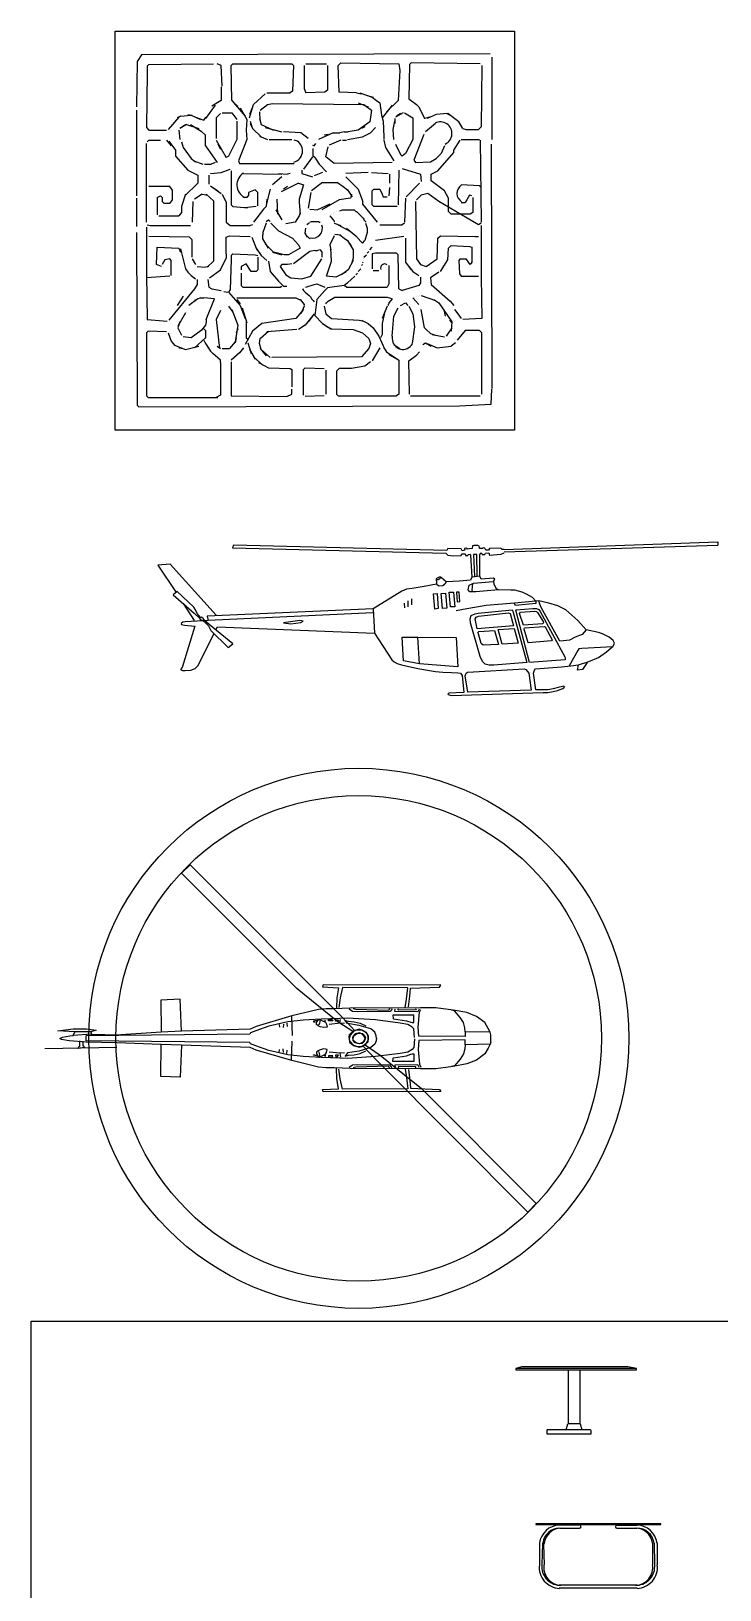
# Model space of a CAD drawing. Extents: x -42728 to 99010, y -18674 to 47645.
# Drawn here: x 73265 to 77854, y 36995 to 47384 of the extents above; entities that cross this region are included whole.
import ezdxf

# ---------------------------------------------------------------- set-up
doc = ezdxf.new("R2010")
doc.units = 0
doc.header["$LTSCALE"] = 100
doc.header["$MEASUREMENT"] = 0
doc.layers.get('0').update_dxf_attribs({"linetype": 'CONTINUOUS'})
doc.layers.add('PUB_TEXT', color=7, linetype='CONTINUOUS')
doc.layers.add('家具', color=223, linetype='CONTINUOUS')
doc.styles.get("Standard").update_dxf_attribs({"font": 'ISOCP'})

# ---------------------------------------------------------------- blocks, each defined once
blk = doc.blocks.new('LTA00001')
for p, q in [((352, 66), (352, 426)), ((427, 426), (427, 66)), ((337, 26), (348, 66)), ((430, 66), (349, 66)), ((430, 66), (441, 26))]:
    blk.add_line(p, q)
blk.add_lwpolyline([(805, 436), (748, 446), (41, 446), (1, 436)])
blk.add_lwpolyline([(1, 426), (805, 426), (805, 436), (1, 436)], close=True)
blk.add_lwpolyline([(503, 1), (503, 21, 0.384276), (498, 26), (212, 26, 0.414214), (207, 21), (207, 1)], format="xyb", close=True)
blk = doc.blocks.new('ETA00011')
at = {"color": 0}
for p, q in [((541, 420), (676, 420)), ((160, 400), (292, 400)), ((541, 400), (673, 400)), ((45, 300), (41, 157)), ((52, 289), (55, 157)), ((778, 300), (779, 157)), ((788, 300), (792, 157)), ((808, 301), (809, 156)), ((417, 20), (157, 20)), ((417, 0), (157, 0)), ((676, 20), (417, 20)), ((676, 0), (417, 0))]:
    blk.add_line(p, q, dxfattribs=at)
blk.add_lwpolyline([(0, 425), (833, 425), (833, 430), (0, 430)], close=True, dxfattribs=at)
for points in [[(292, 420), (157, 420, 0.37146), (25, 301), (24, 156)], [(170, 400, 0.378136), (56, 300), (52, 289)]]:
    blk.add_lwpolyline(points, format="xyb", dxfattribs=at)
for centre, radius, start, end in [((292, 410), 10, 270, 90), ((541, 410), 10, 90, 270), ((673, 284), 136, 7.1368, 88.6488), ((160, 285), 115, 89.8701, 172.1233), ((664, 285), 115, 7.5764, 90.4301), ((674, 285), 115, 7.8767, 90.1299), ((163, 139), 140, 173.1886, 267.8525), ((166, 145), 126, 174.8244, 265.8235), ((171, 138), 118, 170.8951, 268.2748), ((662, 138), 118, 271.7252, 9.1049), ((667, 145), 126, 274.1765, 5.1756), ((671, 139), 140, 272.1475, 6.8114)]:
    blk.add_arc(centre, radius, start, end, dxfattribs=at)
blk = doc.blocks.new('A$C4C541318')
at = {"layer": 'PUB_TEXT', "color": 3}
for name, p in [('LTA00001', (2830, 5454)), ('ETA00011', (2964, 4425))]:
    blk.add_blockref(name, p, dxfattribs=at)
blk = doc.blocks.new('A$C6E686667')
at = {"layer": '家具', "color": 3}
for p, q in [((8958, 6577), (8958, 9236)), ((8958, 9236), (11619, 9236)), ((11619, 9236), (11619, 6577)), ((9133, 9079), (9105, 9035)), ((11457, 9085), (9133, 9079)), ((11468, 9063), (11468, 8515)), ((9105, 9035), (9100, 8731)), ((9172, 8963), (9166, 8593)), ((9172, 9002), (9183, 9013)), ((9172, 9002), (9172, 8963)), ((9183, 9013), (9614, 9019)), ((9664, 9008), (9637, 9019)), ((9670, 8869), (9664, 9008)), ((9731, 9008), (9742, 9019)), ((9736, 8775), (9731, 9008)), ((9742, 9019), (10135, 9019)), ((10135, 9019), (10146, 9008)), ((10146, 9008), (10140, 8836)), ((10218, 9008), (10218, 8991)), ((10218, 8991), (10218, 8853)), ((10229, 9019), (10245, 9019)), ((10245, 9019), (10367, 9019)), ((10372, 9008), (10372, 8842)), ((10444, 9008), (10461, 9024)), ((10450, 8830), (10444, 9008)), ((10461, 9024), (10848, 9019)), ((10854, 8974), (10843, 8775)), ((10848, 9019), (10854, 8974)), ((10920, 9013), (10915, 8786)), ((10931, 9024), (10920, 9013)), ((11391, 9019), (10931, 9024)), ((11402, 9008), (11396, 8598)), ((9664, 8864), (9664, 8775)), ((10140, 8836), (10123, 8825)), ((10218, 8853), (10229, 8825)), ((10372, 8842), (10356, 8830)), ((9625, 8742), (9559, 8653)), ((9664, 8775), (9603, 8736)), ((9736, 8775), (9825, 8670)), ((9753, 8753), (9775, 8736)), ((9852, 8659), (9880, 8747)), ((9880, 8747), (9957, 8819)), ((9924, 8709), (9974, 8747)), ((9969, 8825), (9991, 8825)), ((9974, 8747), (10007, 8753)), ((9991, 8825), (10007, 8825)), ((10007, 8825), (10035, 8825)), ((10007, 8753), (10616, 8747)), ((10035, 8825), (10123, 8825)), ((10356, 8830), (10229, 8825)), ((10566, 8825), (10450, 8830)), ((10566, 8825), (10599, 8819)), ((10577, 8759), (10644, 8731)), ((10588, 8825), (10671, 8797)), ((10616, 8747), (10666, 8709)), ((10638, 8808), (10677, 8797)), ((10671, 8797), (10699, 8775)), ((10699, 8775), (10721, 8759)), ((10721, 8759), (10732, 8676)), ((10804, 8742), (10754, 8681)), ((10843, 8775), (10765, 8698)), ((10915, 8786), (10965, 8747)), ((10965, 8747), (10981, 8731)), ((10981, 8731), (11020, 8653)), ((9100, 8709), (9100, 8139)), ((9382, 8664), (9310, 8581)), ((9393, 8670), (9371, 8659)), ((9393, 8670), (9465, 8676)), ((9443, 8681), (9471, 8676)), ((9465, 8676), (9526, 8648)), ((9493, 8664), (9548, 8642)), ((9548, 8642), (9565, 8664)), ((9659, 8687), (9631, 8659)), ((9631, 8659), (9631, 8615)), ((9670, 8692), (9736, 8692)), ((9736, 8692), (9769, 8648)), ((9769, 8637), (9769, 8515)), ((9791, 8725), (9836, 8648)), ((9836, 8648), (9830, 8576)), ((9869, 8720), (9852, 8681)), ((9858, 8637), (9869, 8598)), ((9919, 8698), (9919, 8681)), ((9919, 8681), (9924, 8637)), ((9919, 8653), (9930, 8615)), ((10655, 8631), (10577, 8576)), ((10666, 8709), (10655, 8631)), ((10732, 8676), (10743, 8637)), ((10754, 8681), (10738, 8659)), ((10743, 8637), (10749, 8532)), ((10810, 8581), (10821, 8637)), ((10821, 8653), (10821, 8620)), ((10876, 8692), (10826, 8664)), ((10859, 8687), (10832, 8670)), ((10887, 8692), (10942, 8659)), ((10942, 8659), (10942, 8515)), ((11053, 8664), (11020, 8653)), ((11097, 8681), (11036, 8653)), ((11175, 8687), (11097, 8681)), ((11169, 8687), (11202, 8670)), ((11247, 8631), (11175, 8687)), ((11274, 8587), (11247, 8631)), ((9166, 8593), (9183, 8576)), ((9183, 8576), (9299, 8576)), ((9382, 8576), (9388, 8515)), ((9432, 8615), (9388, 8587)), ((9421, 8609), (9388, 8587)), ((9432, 8615), (9515, 8587)), ((9459, 8615), (9531, 8570)), ((9559, 8543), (9531, 8570)), ((9559, 8471), (9559, 8543)), ((9631, 8615), (9631, 8559)), ((9631, 8559), (9631, 8521)), ((9830, 8576), (9836, 8515)), ((9858, 8620), (9874, 8587)), ((9874, 8587), (9930, 8532)), ((9919, 8537), (9974, 8515)), ((9930, 8615), (10013, 8576)), ((9957, 8593), (10068, 8565)), ((10195, 8559), (10079, 8565)), ((10245, 8521), (10195, 8559)), ((10411, 8559), (10312, 8515)), ((10378, 8548), (10350, 8543)), ((10411, 8559), (10455, 8559)), ((10483, 8565), (10455, 8559)), ((10483, 8565), (10511, 8565)), ((10505, 8515), (10605, 8532)), ((10577, 8576), (10511, 8565)), ((10621, 8598), (10599, 8587)), ((10605, 8532), (10660, 8559)), ((10693, 8593), (10660, 8559)), ((10749, 8532), (10749, 8515)), ((10815, 8515), (10810, 8581)), ((11014, 8548), (10948, 8377)), ((11092, 8620), (11025, 8565)), ((11274, 8587), (11297, 8581)), ((11297, 8581), (11380, 8581)), ((11396, 8598), (11380, 8581)), ((9166, 8189), (9166, 8487)), ((9172, 8498), (9183, 8510)), ((9183, 8510), (9260, 8510)), ((9299, 8510), (9332, 8471)), ((9316, 8504), (9360, 8443)), ((9360, 8443), (9360, 8404)), ((9399, 8498), (9410, 8460)), ((9410, 8460), (9465, 8388)), ((9559, 8471), (9637, 8360)), ((9631, 8510), (9697, 8393)), ((9642, 8482), (9659, 8449)), ((9769, 8515), (9714, 8404)), ((9836, 8515), (9780, 8371)), ((9985, 8515), (10135, 8515)), ((10173, 8504), (10151, 8510)), ((10273, 8476), (10284, 8471)), ((10278, 8404), (10278, 8454)), ((10284, 8471), (10295, 8487)), ((10361, 8399), (10378, 8465)), ((10461, 8510), (10384, 8476)), ((10472, 8510), (10500, 8510)), ((10749, 8510), (10760, 8460)), ((10760, 8460), (10815, 8371)), ((10826, 8482), (10859, 8415)), ((10870, 8404), (10859, 8415)), ((10893, 8421), (10870, 8404)), ((10942, 8515), (10893, 8421)), ((11131, 8421), (11097, 8388)), ((11108, 8305), (11214, 8427)), ((11153, 8471), (11131, 8421)), ((11214, 8443), (11258, 8510)), ((11214, 8427), (11214, 8443)), ((11263, 8515), (11352, 8515)), ((11352, 8515), (11385, 8515)), ((11391, 8510), (11396, 7962)), ((11463, 8482), (11468, 6855)), ((9360, 8404), (9443, 8310)), ((9465, 8388), (9493, 8366)), ((9482, 8371), (9542, 8349)), ((9554, 8349), (9598, 8349)), ((9625, 8360), (9598, 8349)), ((9664, 8294), (9725, 8316)), ((9714, 8404), (9697, 8393)), ((9780, 8371), (9786, 8355)), ((9786, 8355), (10151, 8355)), ((10273, 8399), (10212, 8316)), ((10289, 8393), (10278, 8404)), ((10289, 8393), (10317, 8349)), ((10317, 8349), (10367, 8299)), ((10417, 8355), (10361, 8399)), ((10804, 8360), (10417, 8355)), ((10870, 8321), (10992, 8283)), ((10948, 8377), (10959, 8360)), ((10959, 8360), (11059, 8366)), ((11059, 8366), (11097, 8388)), ((9509, 8222), (9421, 8139)), ((9443, 8310), (9509, 8277)), ((9509, 8277), (9509, 8222)), ((9581, 8277), (9581, 8216)), ((9592, 8288), (9664, 8294)), ((9731, 8305), (9731, 8078)), ((9814, 8288), (10068, 8283)), ((10068, 8266), (10007, 8211)), ((10046, 8288), (10107, 8283)), ((10179, 8222), (10063, 8166)), ((10123, 8288), (10107, 8283)), ((10179, 8222), (10212, 8211)), ((10212, 8211), (10184, 8117)), ((10201, 8310), (10201, 8288)), ((10201, 8288), (10273, 8266)), ((10339, 8227), (10267, 8172)), ((10339, 8294), (10284, 8272)), ((10339, 8227), (10356, 8227)), ((10356, 8227), (10439, 8227)), ((10439, 8227), (10478, 8200)), ((10644, 8294), (10494, 8288)), ((10494, 8266), (10577, 8183)), ((10666, 8294), (10776, 8288)), ((10787, 8283), (10787, 8222)), ((10848, 8310), (10843, 8078)), ((10987, 8222), (10898, 8133)), ((10992, 8283), (10998, 8233)), ((11064, 8283), (11108, 8305)), ((11064, 8238), (11064, 8283)), ((11153, 8172), (11064, 8238)), ((11385, 8205), (11263, 8211)), ((9100, 8122), (9100, 7934)), ((9166, 7962), (9166, 8189)), ((9321, 8200), (9183, 8200)), ((9238, 8128), (9260, 8139)), ((9238, 8128), (9238, 8100)), ((9260, 8139), (9271, 8128)), ((9271, 8128), (9271, 8100)), ((9338, 8178), (9321, 8200)), ((9338, 8111), (9321, 8089)), ((9338, 8178), (9338, 8144)), ((9338, 8144), (9338, 8111)), ((9426, 8150), (9399, 8067)), ((9537, 8150), (9487, 8117)), ((9537, 8150), (9576, 8144)), ((9565, 8150), (9614, 8106)), ((9592, 8205), (9642, 8172)), ((9609, 8194), (9664, 8155)), ((9614, 8106), (9614, 7702)), ((9670, 8150), (9697, 8095)), ((9836, 8128), (9819, 8128)), ((9847, 8144), (9836, 8128)), ((9891, 8178), (9847, 8161)), ((9847, 8161), (9847, 8144)), ((9908, 8161), (9891, 8178)), ((9908, 8072), (9908, 8161)), ((9991, 8183), (9963, 8078)), ((9969, 8117), (9963, 8067)), ((10035, 8117), (10040, 8017)), ((10107, 8200), (10079, 8183)), ((10184, 8117), (10184, 8095)), ((10262, 8161), (10245, 8056)), ((10450, 8111), (10334, 8045)), ((10527, 8122), (10450, 8111)), ((10478, 8200), (10505, 8178)), ((10505, 8178), (10538, 8133)), ((10533, 8150), (10527, 8122)), ((10577, 8183), (10605, 8106)), ((10605, 8106), (10605, 8083)), ((10671, 8172), (10682, 8183)), ((10671, 8078), (10671, 8172)), ((10682, 8183), (10721, 8183)), ((10721, 8183), (10738, 8150)), ((10738, 8150), (10743, 8133)), ((10743, 8133), (10771, 8133)), ((10787, 8194), (10782, 8139)), ((10893, 8122), (10887, 7962)), ((10998, 8144), (10965, 8111)), ((11042, 8155), (10998, 8144)), ((11114, 8100), (11042, 8155)), ((11180, 8122), (11153, 8172)), ((11180, 8034), (11180, 8122)), ((11302, 8111), (11291, 8095)), ((11319, 8144), (11302, 8111)), ((11335, 8139), (11319, 8144)), ((11341, 8128), (11341, 8028)), ((11396, 8194), (11385, 8205)), ((9238, 8100), (9238, 8012)), ((9249, 8006), (9382, 8006)), ((9271, 8100), (9282, 8089)), ((9282, 8089), (9321, 8089)), ((9399, 8028), (9382, 8006)), ((9399, 8067), (9399, 8028)), ((9476, 8100), (9471, 7962)), ((9697, 8095), (9697, 7962)), ((9731, 8078), (9742, 8067)), ((9742, 8067), (9819, 8061)), ((9819, 8061), (9841, 8061)), ((9897, 8067), (9841, 8061)), ((9946, 8050), (9880, 7962)), ((9963, 8067), (9946, 8050)), ((10029, 8045), (10068, 7978)), ((10184, 8006), (10157, 7962)), ((10184, 8095), (10190, 8017)), ((10190, 8028), (10184, 8006)), ((10256, 8050), (10306, 8045)), ((10389, 8083), (10306, 8045)), ((10389, 8006), (10389, 8006)), ((10389, 8006), (10411, 7978)), ((10400, 8017), (10400, 8017)), ((10411, 8023), (10411, 8023)), ((10422, 8028), (10422, 8028)), ((10433, 8034), (10433, 8034)), ((10444, 8034), (10444, 8034)), ((10455, 8039), (10472, 8045)), ((10472, 8045), (10489, 8045)), ((10489, 8045), (10550, 8045)), ((10550, 8045), (10561, 8034)), ((10561, 8034), (10566, 8034)), ((10566, 8034), (10594, 8006)), ((10594, 8006), (10610, 7989)), ((10605, 8083), (10704, 7962)), ((10682, 8067), (10671, 8078)), ((10837, 8067), (10682, 8067)), ((10959, 8100), (10965, 7718)), ((11380, 7945), (11114, 8100)), ((11197, 8017), (11180, 8034)), ((11324, 8017), (11197, 8017)), ((11263, 8095), (11291, 8095)), ((11341, 8028), (11324, 8017)), ((9166, 7929), (9166, 7851)), ((9172, 7945), (9194, 7940)), ((9194, 7940), (9338, 7940)), ((9338, 7940), (9354, 7940)), ((9354, 7940), (9459, 7940)), ((9697, 7962), (9725, 7940)), ((9725, 7940), (9753, 7940)), ((9753, 7940), (9858, 7940)), ((9874, 7945), (9858, 7940)), ((9963, 7956), (9941, 7895)), ((9963, 7967), (9980, 7978)), ((9980, 7978), (9991, 7967)), ((9996, 7956), (10046, 7906)), ((10046, 7906), (10140, 7857)), ((10157, 7962), (10096, 7951)), ((10223, 7890), (10229, 7923)), ((10251, 7956), (10234, 7945)), ((10256, 7962), (10267, 7967)), ((10267, 7967), (10273, 7967)), ((10273, 7967), (10301, 7967)), ((10301, 7967), (10312, 7967)), ((10312, 7967), (10317, 7962)), ((10317, 7962), (10323, 7962)), ((10411, 7978), (10417, 7973)), ((10417, 7973), (10417, 7962)), ((10417, 7956), (10461, 7940)), ((10444, 7945), (10527, 7901)), ((10500, 7923), (10561, 7873)), ((10610, 7989), (10616, 7984)), ((10616, 7984), (10616, 7978)), ((10616, 7978), (10627, 7967)), ((10627, 7967), (10627, 7962)), ((10627, 7956), (10638, 7923)), ((10638, 7923), (10638, 7895)), ((10721, 7945), (10870, 7945)), ((10887, 7956), (10870, 7945)), ((11396, 7956), (11380, 7945)), ((11396, 7940), (11396, 7884)), ((9100, 7895), (9105, 6744)), ((9166, 7851), (9166, 7613)), ((9454, 7862), (9183, 7868)), ((9233, 7680), (9238, 7796)), ((9238, 7796), (9382, 7790)), ((9471, 7846), (9454, 7862)), ((9471, 7729), (9471, 7846)), ((9697, 7862), (9720, 7873)), ((9697, 7751), (9697, 7862)), ((9720, 7873), (9858, 7868)), ((9869, 7862), (9902, 7779)), ((9941, 7895), (9941, 7879)), ((9941, 7851), (9941, 7879)), ((9980, 7790), (9941, 7851)), ((10013, 7763), (9957, 7818)), ((10140, 7857), (10179, 7812)), ((10179, 7812), (10190, 7790)), ((10240, 7862), (10223, 7890)), ((10234, 7873), (10256, 7851)), ((10417, 7873), (10389, 7812)), ((10389, 7812), (10395, 7779)), ((10422, 7884), (10455, 7879)), ((10422, 7884), (10461, 7879)), ((10455, 7879), (10483, 7857)), ((10483, 7857), (10505, 7840)), ((10505, 7840), (10544, 7779)), ((10522, 7823), (10533, 7801)), ((10561, 7873), (10594, 7834)), ((10594, 7834), (10605, 7823)), ((10605, 7823), (10621, 7840)), ((10638, 7895), (10621, 7840)), ((10655, 7779), (10671, 7796)), ((10882, 7868), (10693, 7840)), ((10893, 7857), (10893, 7763)), ((11103, 7718), (11108, 7857)), ((11108, 7857), (11125, 7873)), ((11125, 7873), (11357, 7868)), ((11180, 7790), (11197, 7807)), ((11197, 7807), (11319, 7801)), ((11319, 7801), (11335, 7796)), ((11335, 7796), (11335, 7696)), ((11357, 7868), (11380, 7868)), ((11396, 7884), (11396, 7862)), ((11396, 7862), (11396, 7619)), ((9288, 7713), (9271, 7680)), ((9321, 7718), (9288, 7713)), ((9332, 7707), (9321, 7718)), ((9332, 7608), (9332, 7707)), ((9382, 7790), (9393, 7763)), ((9393, 7785), (9426, 7652)), ((9471, 7718), (9493, 7680)), ((9614, 7702), (9570, 7663)), ((9659, 7646), (9697, 7724)), ((9697, 7751), (9697, 7724)), ((9731, 7713), (9725, 7514)), ((9731, 7740), (9742, 7751)), ((9731, 7740), (9731, 7713)), ((9742, 7751), (9891, 7746)), ((9891, 7746), (9908, 7740)), ((9897, 7790), (9930, 7740)), ((9908, 7729), (9908, 7646)), ((9930, 7740), (9969, 7707)), ((9980, 7702), (9991, 7635)), ((10007, 7763), (10068, 7746)), ((10085, 7746), (10013, 7763)), ((10112, 7746), (10085, 7746)), ((10190, 7790), (10112, 7746)), ((10256, 7768), (10146, 7685)), ((10289, 7774), (10256, 7768)), ((10262, 7602), (10334, 7718)), ((10289, 7774), (10306, 7774)), ((10323, 7779), (10306, 7774)), ((10323, 7779), (10334, 7763)), ((10334, 7763), (10334, 7729)), ((10367, 7602), (10400, 7702)), ((10400, 7702), (10395, 7790)), ((10544, 7707), (10511, 7646)), ((10544, 7724), (10533, 7685)), ((10544, 7779), (10544, 7724)), ((10605, 7691), (10610, 7696)), ((10605, 7691), (10605, 7691)), ((10610, 7718), (10610, 7718)), ((10610, 7707), (10610, 7707)), ((10616, 7729), (10633, 7746)), ((10638, 7757), (10649, 7768)), ((10638, 7757), (10638, 7757)), ((10693, 7757), (10671, 7751)), ((10671, 7751), (10671, 7652)), ((10832, 7757), (10693, 7757)), ((10843, 7746), (10832, 7757)), ((10848, 7519), (10843, 7746)), ((10893, 7763), (10893, 7724)), ((10893, 7724), (10893, 7696)), ((10893, 7696), (10931, 7646)), ((10965, 7718), (10992, 7680)), ((11031, 7668), (11103, 7718)), ((11125, 7635), (11175, 7713)), ((11175, 7713), (11180, 7790)), ((11258, 7718), (11247, 7707)), ((11247, 7707), (11252, 7619)), ((11258, 7718), (11274, 7718)), ((11274, 7718), (11297, 7718)), ((11324, 7680), (11297, 7718)), ((11335, 7696), (11324, 7680)), ((9166, 7613), (9172, 7314)), ((9321, 7602), (9166, 7591)), ((9266, 7668), (9233, 7680)), ((9426, 7652), (9443, 7630)), ((9443, 7630), (9465, 7608)), ((9465, 7608), (9493, 7585)), ((9504, 7668), (9559, 7663)), ((9581, 7668), (9559, 7663)), ((9587, 7591), (9659, 7646)), ((9830, 7685), (9797, 7668)), ((9797, 7668), (9797, 7646)), ((9797, 7624), (9797, 7541)), ((9863, 7635), (9830, 7685)), ((9897, 7635), (9863, 7635)), ((9908, 7646), (9897, 7635)), ((9991, 7635), (10046, 7569)), ((10068, 7680), (10057, 7668)), ((10057, 7668), (10096, 7613)), ((10107, 7680), (10068, 7680)), ((10096, 7613), (10129, 7591)), ((10135, 7685), (10107, 7680)), ((10129, 7591), (10201, 7585)), ((10201, 7585), (10262, 7602)), ((10428, 7597), (10367, 7602)), ((10494, 7630), (10428, 7597)), ((10511, 7646), (10467, 7613)), ((10505, 7558), (10555, 7602)), ((10561, 7613), (10572, 7624)), ((10561, 7613), (10561, 7613)), ((10577, 7635), (10594, 7652)), ((10594, 7663), (10594, 7663)), ((10599, 7674), (10605, 7680)), ((10677, 7641), (10716, 7641)), ((10782, 7674), (10782, 7552)), ((10915, 7668), (10942, 7635)), ((10942, 7635), (10981, 7608)), ((10992, 7680), (11031, 7668)), ((10992, 7597), (10992, 7558)), ((11114, 7630), (11059, 7591)), ((11059, 7591), (11064, 7547)), ((11252, 7619), (11263, 7602)), ((11263, 7602), (11380, 7602)), ((11396, 7619), (11396, 7597)), ((11396, 7597), (11402, 7320)), ((9487, 7519), (9316, 7309)), ((9504, 7547), (9487, 7519)), ((9504, 7580), (9504, 7547)), ((9576, 7580), (9581, 7530)), ((9581, 7530), (9603, 7519)), ((9603, 7519), (9664, 7508)), ((9670, 7502), (9670, 7502)), ((9681, 7502), (9708, 7497)), ((9725, 7514), (9714, 7497)), ((9714, 7497), (9791, 7408)), ((9797, 7541), (9808, 7530)), ((9808, 7530), (10057, 7530)), ((10046, 7569), (10079, 7536)), ((10057, 7530), (10068, 7536)), ((10079, 7536), (10101, 7536)), ((10206, 7519), (10212, 7508)), ((10206, 7519), (10206, 7519)), ((10212, 7508), (10223, 7497)), ((10218, 7525), (10218, 7525)), ((10223, 7497), (10251, 7475)), ((10229, 7530), (10284, 7547)), ((10284, 7547), (10301, 7552)), ((10301, 7552), (10356, 7530)), ((10356, 7508), (10301, 7447)), ((10372, 7525), (10356, 7508)), ((10483, 7541), (10372, 7525)), ((10500, 7530), (10483, 7541)), ((10489, 7547), (10505, 7558)), ((10500, 7530), (10771, 7530)), ((10782, 7552), (10771, 7530)), ((10848, 7519), (10870, 7508)), ((10981, 7541), (10870, 7508)), ((10992, 7558), (10981, 7541)), ((11064, 7547), (11191, 7436)), ((9410, 7469), (9371, 7408)), ((9509, 7453), (9448, 7408)), ((9526, 7458), (9487, 7442)), ((9526, 7458), (9548, 7458)), ((9620, 7453), (9548, 7458)), ((9565, 7314), (9620, 7453)), ((9686, 7408), (9686, 7408)), ((9697, 7414), (9697, 7414)), ((9714, 7403), (9742, 7364)), ((9736, 7381), (9775, 7276)), ((9769, 7458), (10146, 7458)), ((9769, 7447), (9791, 7419)), ((9791, 7408), (9825, 7320)), ((9803, 7392), (9836, 7292)), ((10146, 7458), (10162, 7458)), ((10162, 7458), (10184, 7447)), ((10212, 7381), (10162, 7320)), ((10184, 7447), (10190, 7447)), ((10190, 7447), (10218, 7414)), ((10218, 7403), (10195, 7353)), ((10218, 7414), (10218, 7408)), ((10251, 7475), (10262, 7464)), ((10262, 7464), (10267, 7453)), ((10267, 7453), (10278, 7442)), ((10278, 7442), (10284, 7431)), ((10301, 7447), (10289, 7342)), ((10350, 7403), (10361, 7353)), ((10361, 7419), (10367, 7425)), ((10367, 7425), (10378, 7436)), ((10378, 7436), (10422, 7464)), ((10422, 7464), (10760, 7464)), ((10771, 7403), (10738, 7320)), ((10760, 7464), (10771, 7464)), ((10771, 7464), (10787, 7458)), ((10782, 7419), (10776, 7414)), ((10776, 7414), (10776, 7408)), ((10804, 7453), (10782, 7425)), ((10782, 7425), (10782, 7419)), ((10787, 7458), (10804, 7453)), ((10815, 7336), (10843, 7392)), ((10859, 7408), (10893, 7425)), ((10893, 7425), (10909, 7408)), ((10915, 7403), (10942, 7353)), ((10942, 7458), (10981, 7414)), ((10942, 7458), (10942, 7458)), ((10953, 7464), (10953, 7464)), ((10965, 7469), (10965, 7469)), ((10976, 7469), (10976, 7469)), ((10987, 7475), (10987, 7475)), ((10998, 7475), (11092, 7442)), ((11020, 7259), (10998, 7381)), ((11081, 7447), (11114, 7425)), ((11114, 7425), (11202, 7298)), ((11147, 7381), (11158, 7336)), ((11191, 7436), (11214, 7408)), ((11219, 7381), (11241, 7353)), ((9172, 7314), (9305, 7303)), ((9426, 7359), (9376, 7270)), ((9388, 7298), (9376, 7259)), ((9559, 7276), (9531, 7242)), ((9565, 7298), (9559, 7276)), ((9565, 7314), (9565, 7298)), ((9659, 7375), (9631, 7314)), ((9631, 7314), (9653, 7121)), ((9775, 7276), (9758, 7165)), ((9830, 7303), (9830, 7193)), ((9935, 7287), (9874, 7237)), ((10162, 7320), (9935, 7287)), ((10223, 7276), (10179, 7248)), ((10284, 7353), (10223, 7276)), ((10273, 7336), (10245, 7298)), ((10289, 7342), (10339, 7287)), ((10339, 7287), (10395, 7253)), ((10361, 7353), (10400, 7320)), ((10400, 7320), (10583, 7309)), ((10583, 7309), (10616, 7303)), ((10599, 7309), (10644, 7287)), ((10644, 7287), (10677, 7259)), ((10754, 7370), (10738, 7287)), ((10738, 7287), (10738, 7265)), ((10804, 7204), (10815, 7336)), ((10942, 7353), (10953, 7265)), ((11186, 7309), (11202, 7292)), ((11202, 7298), (11197, 7237)), ((11241, 7353), (11263, 7320)), ((11402, 7320), (11274, 7314)), ((9177, 7237), (9166, 7226)), ((9166, 7226), (9166, 6805)), ((9299, 7231), (9177, 7237)), ((9310, 7226), (9332, 7170)), ((9332, 7170), (9354, 7143)), ((9376, 7259), (9399, 7209)), ((9465, 7193), (9410, 7198)), ((9531, 7242), (9465, 7193)), ((9559, 7193), (9487, 7126)), ((9548, 7253), (9559, 7242)), ((9548, 7176), (9559, 7154)), ((9559, 7242), (9559, 7193)), ((9764, 7193), (9758, 7159)), ((9775, 7253), (9764, 7226)), ((9874, 7237), (9825, 7148)), ((9830, 7193), (9847, 7182)), ((9919, 7154), (9924, 7187)), ((9924, 7187), (9980, 7237)), ((10168, 7248), (9969, 7231)), ((10361, 7270), (10400, 7253)), ((10395, 7253), (10544, 7248)), ((10544, 7248), (10605, 7226)), ((10605, 7226), (10649, 7187)), ((10649, 7187), (10660, 7154)), ((10677, 7259), (10716, 7204)), ((10716, 7204), (10754, 7115)), ((10738, 7215), (10727, 7193)), ((10738, 7265), (10738, 7237)), ((10738, 7237), (10738, 7215)), ((10804, 7204), (10804, 7187)), ((10953, 7265), (10937, 7154)), ((11031, 7248), (11020, 7259)), ((11031, 7248), (11059, 7220)), ((11059, 7220), (11092, 7209)), ((11070, 7215), (11153, 7198)), ((11202, 7259), (11164, 7204)), ((11291, 7242), (11236, 7176)), ((11385, 7242), (11291, 7242)), ((11402, 7226), (11385, 7242)), ((11402, 6816), (11402, 7226)), ((9354, 7143), (9426, 7115)), ((9382, 7126), (9410, 7121)), ((9426, 7115), (9515, 7137)), ((9559, 7154), (9581, 7121)), ((9570, 7137), (9592, 7104)), ((9592, 7104), (9609, 7087)), ((9659, 7043), (9609, 7087)), ((9637, 7137), (9659, 7121)), ((9670, 7121), (9720, 7121)), ((9758, 7165), (9720, 7121)), ((9786, 7093), (9731, 7043)), ((9764, 7071), (9731, 7043)), ((9814, 7126), (9786, 7093)), ((9841, 7159), (9863, 7087)), ((9852, 7115), (9891, 7049)), ((9880, 7065), (9941, 7010)), ((9930, 7115), (9919, 7154)), ((9924, 7121), (9963, 7071)), ((9991, 7060), (9930, 7115)), ((10599, 7065), (10002, 7060)), ((10649, 7121), (10599, 7065)), ((10660, 7154), (10649, 7121)), ((10721, 7126), (10671, 7038)), ((10749, 7126), (10765, 7099)), ((10765, 7099), (10848, 7043)), ((10782, 7082), (10837, 7049)), ((10815, 7148), (10854, 7121)), ((10915, 7038), (10965, 7076)), ((10987, 7099), (10965, 7076)), ((11009, 7148), (11025, 7159)), ((11025, 7159), (11064, 7137)), ((11036, 7154), (11103, 7126)), ((11103, 7126), (11197, 7137)), ((11225, 7159), (11197, 7137)), ((9659, 7027), (9659, 7043)), ((9659, 7027), (9659, 6822)), ((9731, 7032), (9731, 6805)), ((9913, 7027), (9980, 6993)), ((9980, 6993), (10123, 6988)), ((10123, 6988), (10135, 6982)), ((10135, 6982), (10135, 6960)), ((10212, 6982), (10223, 6993)), ((10212, 6811), (10212, 6982)), ((10223, 6993), (10350, 6988)), ((10361, 6977), (10361, 6816)), ((10450, 6988), (10433, 6971)), ((10433, 6971), (10433, 6816)), ((10533, 6988), (10450, 6988)), ((10621, 7004), (10533, 6988)), ((10660, 7032), (10621, 7004)), ((10848, 7043), (10848, 6927)), ((10920, 6816), (10915, 7038)), ((10135, 6960), (10135, 6933)), ((10135, 6933), (10135, 6894)), ((10135, 6894), (10135, 6866)), ((10848, 6927), (10848, 6816)), ((9166, 6805), (9177, 6794)), ((9177, 6794), (9642, 6794)), ((9659, 6811), (9631, 6794)), ((9659, 6822), (9659, 6811)), ((9731, 6805), (10101, 6800)), ((10101, 6800), (10135, 6816)), ((10135, 6816), (10135, 6850)), ((10350, 6805), (10223, 6800)), ((10433, 6816), (10444, 6805)), ((10444, 6805), (10832, 6805)), ((10848, 6816), (10832, 6805)), ((10926, 6805), (11391, 6805)), ((11463, 6750), (11468, 6850)), ((9105, 6744), (9116, 6733)), ((9116, 6733), (11252, 6739)), ((11252, 6739), (11463, 6750)), ((11619, 6577), (8958, 6577))]:
    blk.add_line(p, q, dxfattribs=at)
for centre, radius, start, end in [((11125, 8554), 77.5, 294.7751, 116.5651), ((10129, 8438), 77.5, 284.9314, 56.3099), ((9863, 8211), 94.1, 122.7352, 241.9275), ((11302, 8155), 66.4, 124.992, 237.5288), ((10273, 7923), 66.4, 257.0054, 18.4349), ((10754, 7657), 27.7, 53.1301, 201.8014), ((10876, 7187), 71.9, 180, 331.3895)]:
    blk.add_arc(centre, radius, start, end, dxfattribs=at)
at = {"layer": '家具', "color": 3, "linetype": 'Continuous', "flags": 9}
for tag, p in [('XSIZE', (0, 6498)), ('YSIZE', (0, 6498)), ('XSIZE', (673, 3583)), ('YSIZE', (673, 3583))]:
    blk.add_attdef(tag, p, '', height=0.5, dxfattribs=at)
blk = doc.blocks.new('A$C47310C6B')
at = {"linetype": 'ByBlock'}
for p, q in [((504, 1002), (498, 985)), ((498, 985), (1920, 949)), ((1926, 966), (504, 1002)), ((1920, 949), (1933, 935)), ((1933, 980), (1926, 966)), ((2022, 978), (1933, 980)), ((2028, 965), (2022, 978)), ((2022, 933), (2026, 945)), ((2026, 945), (2047, 945)), ((2045, 968), (2028, 965)), ((2060, 983), (2044, 981)), ((2044, 981), (2045, 968)), ((2047, 945), (2050, 934)), ((2063, 976), (2060, 983)), ((2074, 978), (2063, 976)), ((2066, 934), (2067, 941)), ((2067, 941), (2081, 942)), ((2094, 980), (2074, 978)), ((2081, 942), (2084, 937)), ((2084, 937), (2093, 790)), ((2096, 997), (2094, 980)), ((2105, 1000), (2096, 997)), ((2126, 941), (2103, 939)), ((2103, 939), (2110, 793)), ((2133, 1000), (2105, 1000)), ((2129, 795), (2126, 941)), ((2141, 996), (2133, 1000)), ((2143, 986), (2141, 996)), ((2144, 979), (2143, 986)), ((2165, 979), (2144, 979)), ((2148, 946), (2145, 940)), ((2145, 795), (2145, 940)), ((2160, 947), (2148, 946)), ((2161, 939), (2160, 947)), ((2161, 939), (2179, 940)), ((2168, 984), (2165, 979)), ((2180, 983), (2168, 984)), ((2179, 940), (2184, 948)), ((2185, 968), (2180, 983)), ((2184, 948), (2205, 950)), ((2204, 969), (2185, 968)), ((2210, 981), (2204, 969)), ((2205, 950), (2210, 936)), ((2285, 983), (2210, 981)), ((2210, 936), (2288, 942)), ((2295, 974), (2285, 983)), ((2288, 942), (2308, 952)), ((2309, 973), (2295, 974)), ((2309, 974), (3731, 1024)), ((2309, 957), (3732, 1003)), ((3731, 1024), (3732, 1003)), ((81, 875), (0, 869)), ((0, 869), (121, 686)), ((388, 535), (81, 875)), ((1933, 935), (1968, 932)), ((1968, 932), (2022, 933)), ((2050, 934), (2066, 934)), ((1856, 743), (1774, 727)), ((1856, 779), (1854, 775)), ((1859, 772), (1854, 775)), ((1854, 775), (1856, 752)), ((1874, 788), (1856, 779)), ((1856, 752), (1856, 743)), ((1864, 735), (1856, 743)), ((1869, 771), (1859, 772)), ((1875, 730), (1864, 735)), ((1864, 735), (1864, 735)), ((1879, 777), (1869, 771)), ((1883, 788), (1874, 788)), ((1899, 732), (1875, 730)), ((1883, 788), (1879, 777)), ((1890, 784), (1883, 788)), ((1922, 757), (1890, 784)), ((1912, 742), (1899, 732)), ((1922, 757), (1912, 742)), ((2010, 763), (1922, 757)), ((2083, 769), (2010, 763)), ((2067, 705), (2074, 736)), ((2074, 736), (2095, 744)), ((2093, 790), (2083, 769)), ((2145, 795), (2093, 790)), ((2097, 747), (2093, 702)), ((2095, 744), (2103, 750)), ((2103, 750), (2235, 759)), ((2155, 776), (2145, 795)), ((2237, 783), (2155, 776)), ((2245, 776), (2237, 783)), ((2239, 764), (2243, 772)), ((2241, 739), (2239, 764)), ((2257, 712), (2241, 739)), ((2243, 772), (2245, 776)), ((129, 694), (103, 671)), ((103, 671), (242, 549)), ((239, 589), (129, 694)), ((1626, 695), (1436, 577)), ((1657, 709), (1626, 695)), ((1694, 714), (1657, 709)), ((1666, 631), (1666, 592)), ((1690, 644), (1691, 605)), ((1774, 727), (1694, 714)), ((1837, 678), (1862, 680)), ((1846, 576), (1837, 678)), ((1862, 680), (1869, 579)), ((1889, 680), (1916, 682)), ((1896, 581), (1889, 680)), ((1916, 682), (1926, 583)), ((1950, 591), (1941, 688)), ((1941, 688), (1970, 688)), ((1970, 688), (1979, 592)), ((2009, 688), (1990, 688)), ((1990, 688), (1994, 625)), ((1994, 625), (2012, 626)), ((2012, 626), (2009, 688)), ((2075, 696), (2067, 705)), ((2080, 692), (2075, 696)), ((2119, 691), (2080, 692)), ((2093, 702), (2096, 693)), ((2271, 704), (2119, 691)), ((2271, 704), (2257, 712)), ((2352, 703), (2271, 704)), ((2380, 703), (2352, 703)), ((2520, 629), (2377, 615)), ((2427, 688), (2380, 703)), ((2456, 676), (2427, 688)), ((2497, 654), (2456, 676)), ((2520, 630), (2497, 654)), ((2520, 628), (2519, 614)), ((2538, 632), (2520, 630)), ((2606, 616), (2538, 632)), ((2545, 610), (2538, 632)), ((169, 613), (243, 501)), ((250, 571), (239, 589)), ((242, 549), (279, 514)), ((263, 546), (250, 571)), ((285, 520), (263, 546)), ((282, 520), (280, 512)), ((292, 523), (282, 520)), ((305, 512), (292, 523)), ((1436, 577), (329, 530)), ((329, 530), (336, 499)), ((1433, 551), (336, 499)), ((1436, 577), (1444, 415)), ((1641, 615), (1644, 585)), ((1869, 579), (1846, 576)), ((1926, 583), (1896, 581)), ((1979, 592), (1950, 591)), ((2059, 577), (1988, 565)), ((2189, 599), (2059, 577)), ((2082, 512), (2089, 533)), ((2089, 533), (2115, 544)), ((2114, 512), (2122, 522)), ((2115, 544), (2135, 548)), ((2122, 522), (2136, 530)), ((2135, 548), (2362, 571)), ((2136, 530), (2337, 552)), ((2377, 615), (2189, 599)), ((2337, 552), (2348, 546)), ((2348, 546), (2370, 464)), ((2362, 571), (2365, 562)), ((2365, 562), (2458, 221)), ((2383, 599), (2375, 615)), ((2519, 614), (2383, 599)), ((2385, 569), (2388, 572)), ((2476, 220), (2385, 569)), ((2388, 572), (2500, 580)), ((2410, 546), (2417, 555)), ((2436, 468), (2410, 546)), ((2417, 555), (2512, 562)), ((2500, 580), (2523, 580)), ((2512, 562), (2524, 560)), ((2523, 580), (2538, 574)), ((2524, 560), (2531, 554)), ((2531, 554), (2568, 493)), ((2538, 574), (2548, 561)), ((2555, 587), (2545, 610)), ((2548, 561), (2712, 258)), ((2679, 362), (2555, 587)), ((2666, 597), (2606, 616)), ((2719, 571), (2666, 597)), ((2800, 501), (2719, 571)), ((167, 488), (156, 481)), ((156, 481), (157, 474)), ((157, 474), (178, 468)), ((246, 462), (162, 187)), ((183, 492), (167, 488)), ((178, 468), (246, 462)), ((302, 497), (183, 492)), ((280, 512), (294, 500)), ((294, 500), (301, 503)), ((299, 500), (323, 481)), ((301, 503), (305, 506)), ((305, 506), (305, 512)), ((342, 474), (306, 504)), ((336, 499), (314, 498)), ((323, 481), (338, 464)), ((338, 464), (354, 433)), ((500, 344), (342, 474)), ((354, 433), (469, 321)), ((387, 437), (397, 457)), ((397, 457), (1444, 415)), ((946, 501), (837, 485)), ((837, 485), (886, 477)), ((886, 477), (920, 482)), ((920, 482), (952, 487)), ((968, 495), (946, 501)), ((952, 487), (968, 495)), ((2084, 484), (2082, 512)), ((2149, 260), (2084, 484)), ((2129, 444), (2114, 512)), ((2370, 464), (2129, 444)), ((2133, 420), (2140, 426)), ((2136, 411), (2133, 420)), ((2140, 426), (2243, 433)), ((2243, 433), (2270, 339)), ((2268, 439), (2374, 446)), ((2294, 343), (2268, 439)), ((2374, 446), (2402, 348)), ((2564, 478), (2436, 468)), ((2442, 442), (2444, 451)), ((2467, 351), (2442, 442)), ((2444, 451), (2574, 461)), ((2570, 484), (2564, 478)), ((2568, 493), (2570, 484)), ((2574, 461), (2581, 458)), ((2581, 458), (2629, 372)), ((2854, 438), (2800, 501)), ((2854, 438), (2828, 406)), ((2936, 421), (2854, 438)), ((2964, 412), (2936, 421)), ((266, 199), (375, 413)), ((469, 321), (500, 344)), ((1444, 415), (1559, 239)), ((1628, 390), (1733, 388)), ((1638, 231), (1628, 390)), ((1733, 388), (1989, 387)), ((1744, 211), (1733, 388)), ((1989, 387), (2000, 191)), ((2155, 346), (2136, 411)), ((2169, 336), (2155, 346)), ((2270, 339), (2169, 336)), ((2402, 348), (2294, 343)), ((2623, 364), (2467, 351)), ((2629, 372), (2623, 364)), ((2704, 364), (2679, 362)), ((2743, 369), (2704, 364)), ((2781, 388), (2743, 369)), ((2828, 406), (2781, 388)), ((2826, 313), (2805, 312)), ((3033, 324), (2826, 313)), ((3008, 389), (2964, 412)), ((2990, 291), (3024, 321)), ((3035, 366), (3008, 389)), ((3024, 321), (3033, 324)), ((3033, 324), (3043, 348)), ((3043, 348), (3035, 366)), ((1559, 239), (1576, 224)), ((1576, 224), (1594, 214)), ((1594, 214), (1624, 204)), ((1744, 211), (1638, 231)), ((2000, 191), (1744, 211)), ((2164, 226), (2149, 260)), ((2181, 209), (2164, 226)), ((2207, 202), (2181, 209)), ((2458, 221), (2239, 202)), ((2714, 238), (2476, 220)), ((2712, 258), (2715, 249)), ((2715, 249), (2714, 238)), ((2799, 300), (2742, 199)), ((2805, 312), (2799, 300)), ((2804, 205), (2872, 226)), ((2861, 221), (2829, 173)), ((2872, 226), (2937, 254)), ((2937, 254), (2990, 291)), ((162, 187), (152, 174)), ((152, 174), (164, 166)), ((164, 166), (182, 167)), ((182, 167), (219, 170)), ((219, 170), (249, 180)), ((249, 180), (266, 199)), ((1624, 204), (1732, 180)), ((1732, 180), (1851, 161)), ((1851, 161), (1900, 156)), ((1900, 156), (1958, 153)), ((1958, 153), (1999, 152)), ((1999, 152), (2017, 148)), ((2017, 148), (2029, 133)), ((2029, 133), (2040, 20)), ((2048, 132), (2054, 149)), ((2066, 22), (2048, 132)), ((2054, 149), (2069, 157)), ((2065, 156), (2441, 178)), ((2239, 202), (2207, 202)), ((2441, 178), (2452, 174)), ((2452, 174), (2473, 148)), ((2473, 148), (2488, 36)), ((2503, 148), (2510, 169)), ((2520, 38), (2503, 148)), ((2510, 169), (2517, 177)), ((2517, 177), (2689, 192)), ((2689, 192), (2753, 199)), ((2753, 199), (2804, 205)), ((2797, 170), (2803, 204)), ((2829, 173), (2797, 170)), ((1939, 15), (1932, 8)), ((1932, 8), (1935, 6)), ((1935, 6), (1954, 0)), ((2040, 20), (1939, 15)), ((1954, 0), (2568, 21)), ((2488, 36), (2066, 22)), ((2601, 37), (2520, 38)), ((2568, 21), (2600, 21)), ((2600, 21), (2635, 26)), ((2635, 44), (2601, 37)), ((2667, 54), (2635, 44)), ((2635, 26), (2664, 33)), ((2664, 33), (2700, 47)), ((2697, 60), (2667, 54)), ((2706, 63), (2697, 60)), ((2700, 47), (2711, 55)), ((2711, 55), (2706, 63))]:
    blk.add_line(p, q, dxfattribs=at)
blk = doc.blocks.new('A$C48C04629')
at = {"linetype": 'ByBlock'}
for p, q in [((911, 2900), (968, 2957)), ((968, 2957), (1982, 1940)), ((1679, 2132), (911, 2900)), ((1731, 2089), (1679, 2132)), ((1952, 1911), (1731, 2089)), ((1855, 2157), (1851, 2143)), ((1851, 2143), (1957, 2136)), ((2640, 2155), (1855, 2157)), ((1957, 2136), (1946, 2069)), ((1983, 2138), (1969, 2071)), ((2418, 2136), (1983, 2138)), ((2411, 2062), (2418, 2136)), ((2423, 2009), (2432, 2081)), ((2432, 2081), (2437, 2134)), ((2437, 2134), (2631, 2141)), ((2631, 2141), (2640, 2155)), ((901, 2060), (774, 2055)), ((774, 2055), (776, 1842)), ((910, 1847), (901, 2060)), ((1823, 1993), (1647, 1949)), ((1874, 1997), (1823, 1993)), ((1927, 1997), (1874, 1997)), ((2034, 2002), (1927, 1997)), ((1946, 2069), (1943, 2002)), ((1969, 2071), (1960, 2006)), ((2050, 1979), (2027, 1995)), ((2504, 2004), (2034, 2002)), ((2082, 1976), (2050, 1979)), ((2073, 1993), (2054, 1997)), ((2291, 1986), (2073, 1993)), ((2302, 1979), (2082, 1976)), ((2300, 2002), (2291, 1986)), ((2314, 1997), (2302, 1979)), ((2332, 1979), (2335, 1995)), ((2485, 1976), (2332, 1979)), ((2360, 1988), (2353, 1997)), ((2469, 1990), (2360, 1988)), ((2402, 2006), (2411, 2062)), ((2474, 1997), (2469, 1990)), ((2495, 1995), (2485, 1976)), ((2488, 1874), (2497, 1974)), ((2497, 1974), (2506, 1993)), ((2606, 2004), (2504, 2004)), ((2722, 1988), (2606, 2004)), ((2731, 1983), (2710, 1988)), ((2812, 1972), (2722, 1988)), ((2768, 1939), (2731, 1983)), ((1408, 1879), (1369, 1861)), ((1492, 1881), (1406, 1851)), ((1647, 1949), (1408, 1879)), ((1619, 1909), (1492, 1881)), ((1561, 1893), (1563, 1874)), ((1591, 1895), (1589, 1872)), ((1612, 1902), (1614, 1879)), ((1721, 1921), (1619, 1909)), ((1644, 1946), (1649, 1819)), ((1841, 1928), (1721, 1921)), ((1816, 1918), (1790, 1914)), ((1790, 1914), (1790, 1909)), ((1790, 1909), (1802, 1911)), ((1811, 1905), (1825, 1928)), ((1811, 1893), (1811, 1905)), ((1821, 1884), (1811, 1893)), ((1834, 1877), (1821, 1884)), ((1827, 1893), (1823, 1893)), ((1825, 1928), (1871, 1907)), ((1832, 1909), (1827, 1893)), ((1832, 1925), (1832, 1909)), ((1860, 1872), (1834, 1877)), ((1966, 1932), (1841, 1928)), ((1881, 1874), (1860, 1872)), ((1869, 1921), (1865, 1916)), ((1865, 1916), (1865, 1911)), ((1865, 1911), (1869, 1914)), ((1869, 1914), (1869, 1921)), ((1871, 1907), (1876, 1895)), ((1876, 1895), (1881, 1874)), ((1890, 1925), (1915, 1925)), ((1890, 1916), (1890, 1925)), ((1920, 1916), (1890, 1916)), ((1969, 1900), (1895, 1893)), ((1915, 1925), (1920, 1916)), ((1936, 1914), (1939, 1925)), ((1957, 1914), (1936, 1914)), ((1939, 1925), (1950, 1923)), ((1950, 1923), (1957, 1914)), ((2059, 1841), (1952, 1911)), ((2017, 1935), (1966, 1932)), ((1966, 1900), (1971, 1925)), ((1997, 1898), (1969, 1900)), ((2068, 1847), (1982, 1940)), ((2001, 1918), (2024, 1914)), ((2017, 1898), (2001, 1918)), ((2203, 1923), (2017, 1935)), ((2094, 1886), (2017, 1898)), ((2024, 1914), (2061, 1909)), ((2061, 1909), (2101, 1902)), ((2173, 1863), (2094, 1886)), ((2101, 1902), (2140, 1884)), ((2367, 1902), (2203, 1923)), ((2319, 1955), (2321, 1932)), ((2460, 1955), (2319, 1955)), ((2321, 1932), (2323, 1930)), ((2323, 1930), (2411, 1916)), ((2420, 1893), (2367, 1902)), ((2411, 1916), (2439, 1907)), ((2448, 1874), (2420, 1893)), ((2439, 1907), (2448, 1905)), ((2448, 1905), (2460, 1905)), ((2460, 1863), (2448, 1874)), ((2460, 1916), (2460, 1955)), ((2460, 1905), (2460, 1916)), ((2492, 1814), (2488, 1874)), ((2789, 1905), (2768, 1939)), ((2798, 1870), (2789, 1905)), ((2877, 1946), (2812, 1972)), ((2932, 1905), (2877, 1946)), ((2955, 1865), (2932, 1905)), ((86, 1851), (188, 1863)), ((199, 1844), (86, 1851)), ((100, 1798), (118, 1807)), ((111, 1793), (100, 1798)), ((162, 1784), (111, 1793)), ((118, 1807), (167, 1817)), ((276, 1775), (162, 1784)), ((167, 1817), (188, 1819)), ((188, 1863), (278, 1863)), ((188, 1819), (199, 1844)), ((310, 1828), (188, 1819)), ((306, 1844), (199, 1844)), ((232, 1747), (232, 1784)), ((252, 1782), (252, 1752)), ((1367, 1828), (276, 1816)), ((276, 1784), (276, 1816)), ((1367, 1773), (276, 1784)), ((479, 1770), (276, 1775)), ((278, 1863), (343, 1854)), ((343, 1854), (306, 1844)), ((306, 1844), (310, 1828)), ((310, 1828), (491, 1823)), ((776, 1842), (474, 1822)), ((776, 1759), (479, 1770)), ((910, 1847), (776, 1842)), ((1369, 1861), (910, 1847)), ((1371, 1837), (1367, 1828)), ((1371, 1763), (1367, 1773)), ((1406, 1851), (1371, 1837)), ((1644, 1654), (1649, 1782)), ((2027, 1805), (2031, 1826)), ((2034, 1821), (2027, 1796)), ((2034, 1779), (2027, 1805)), ((2027, 1796), (2031, 1775)), ((2031, 1826), (2057, 1849)), ((2031, 1775), (2057, 1752)), ((2059, 1849), (2034, 1821)), ((2059, 1752), (2034, 1779)), ((2052, 1810), (2071, 1826)), ((2054, 1814), (2052, 1791)), ((2054, 1786), (2052, 1810)), ((2052, 1791), (2071, 1775)), ((2068, 1830), (2054, 1814)), ((2068, 1770), (2054, 1786)), ((2057, 1849), (2080, 1856)), ((2096, 1861), (2059, 1849)), ((2096, 1837), (2068, 1830)), ((2096, 1763), (2068, 1770)), ((2071, 1826), (2087, 1835)), ((2071, 1775), (2087, 1766)), ((2080, 1856), (2112, 1856)), ((2087, 1835), (2117, 1833)), ((2087, 1766), (2117, 1768)), ((2129, 1847), (2096, 1861)), ((2117, 1828), (2096, 1837)), ((2117, 1773), (2096, 1763)), ((2112, 1856), (2140, 1840)), ((2117, 1833), (2131, 1819)), ((2126, 1817), (2117, 1828)), ((2126, 1784), (2117, 1773)), ((2117, 1768), (2131, 1782)), ((2136, 1798), (2126, 1817)), ((2136, 1803), (2126, 1784)), ((2152, 1826), (2129, 1847)), ((2152, 1775), (2129, 1754)), ((2131, 1819), (2136, 1803)), ((2131, 1782), (2136, 1798)), ((2140, 1840), (2154, 1814)), ((2140, 1761), (2154, 1786)), ((2154, 1800), (2152, 1826)), ((2154, 1800), (2152, 1775)), ((2154, 1814), (2154, 1800)), ((2154, 1786), (2154, 1800)), ((2200, 1840), (2173, 1863)), ((2207, 1817), (2200, 1840)), ((2207, 1784), (2200, 1761)), ((2210, 1798), (2207, 1817)), ((2210, 1803), (2207, 1784)), ((2464, 1805), (2460, 1863)), ((2464, 1796), (2460, 1738)), ((2492, 1786), (2488, 1726)), ((2800, 1812), (2492, 1814)), ((2800, 1789), (2492, 1786)), ((2800, 1844), (2798, 1870)), ((2800, 1844), (2800, 1828)), ((2965, 1840), (2800, 1844)), ((2800, 1828), (2800, 1817)), ((2800, 1817), (2800, 1812)), ((2800, 1784), (2800, 1789)), ((2800, 1773), (2800, 1784)), ((2800, 1756), (2800, 1773)), ((2967, 1840), (2955, 1865)), ((2972, 1823), (2967, 1840)), ((2972, 1777), (2967, 1761)), ((2972, 1777), (2972, 1823)), ((479, 1738), (0, 1729)), ((220, 1733), (232, 1747)), ((264, 1738), (220, 1733)), ((252, 1752), (264, 1738)), ((774, 1546), (776, 1759)), ((910, 1754), (776, 1759)), ((910, 1754), (901, 1541)), ((1369, 1740), (910, 1754)), ((1408, 1722), (1369, 1740)), ((1406, 1749), (1371, 1763)), ((1492, 1719), (1406, 1749)), ((1647, 1652), (1408, 1722)), ((1619, 1691), (1492, 1719)), ((1561, 1708), (1563, 1726)), ((1591, 1705), (1589, 1729)), ((1612, 1698), (1614, 1722)), ((1721, 1680), (1619, 1691)), ((1841, 1673), (1721, 1680)), ((1790, 1687), (1790, 1691)), ((1790, 1691), (1802, 1689)), ((1816, 1682), (1790, 1687)), ((1821, 1717), (1811, 1708)), ((1811, 1708), (1811, 1696)), ((1811, 1696), (1825, 1673)), ((1834, 1724), (1821, 1717)), ((1827, 1708), (1823, 1708)), ((1825, 1673), (1871, 1694)), ((1832, 1691), (1827, 1708)), ((1832, 1675), (1832, 1691)), ((1860, 1729), (1834, 1724)), ((1966, 1668), (1841, 1673)), ((1881, 1726), (1860, 1729)), ((1865, 1684), (1865, 1689)), ((1865, 1689), (1869, 1687)), ((1869, 1680), (1865, 1684)), ((1869, 1687), (1869, 1680)), ((1871, 1694), (1876, 1705)), ((1876, 1705), (1881, 1726)), ((1920, 1684), (1890, 1684)), ((1890, 1684), (1890, 1675)), ((1890, 1675), (1915, 1675)), ((1969, 1701), (1895, 1708)), ((1915, 1675), (1920, 1684)), ((1957, 1687), (1936, 1687)), ((1936, 1687), (1939, 1675)), ((1939, 1675), (1950, 1678)), ((1950, 1678), (1957, 1687)), ((1966, 1701), (1971, 1675)), ((2017, 1666), (1966, 1668)), ((1997, 1703), (1969, 1701)), ((2017, 1703), (2001, 1682)), ((2001, 1682), (2024, 1687)), ((2094, 1715), (2017, 1703)), ((2203, 1678), (2017, 1666)), ((2024, 1687), (2061, 1691)), ((2057, 1752), (2080, 1745)), ((2096, 1740), (2059, 1752)), ((2061, 1691), (2101, 1698)), ((2080, 1745), (2112, 1745)), ((2173, 1738), (2094, 1715)), ((2129, 1754), (2096, 1740)), ((2101, 1698), (2140, 1717)), ((2112, 1745), (2140, 1761)), ((2118, 1752), (2217, 1648)), ((2129, 1762), (2234, 1688)), ((2200, 1761), (2173, 1738)), ((2367, 1698), (2203, 1678)), ((2234, 1688), (2455, 1509)), ((2319, 1645), (2321, 1668)), ((2321, 1668), (2323, 1671)), ((2323, 1671), (2411, 1684)), ((2420, 1708), (2367, 1698)), ((2411, 1684), (2439, 1694)), ((2448, 1726), (2420, 1708)), ((2439, 1694), (2448, 1696)), ((2460, 1738), (2448, 1726)), ((2448, 1696), (2460, 1696)), ((2460, 1696), (2460, 1684)), ((2460, 1684), (2460, 1645)), ((2488, 1726), (2497, 1627)), ((2789, 1696), (2768, 1661)), ((2798, 1731), (2789, 1696)), ((2800, 1756), (2798, 1731)), ((2965, 1761), (2800, 1756)), ((2932, 1696), (2877, 1654)), ((2955, 1735), (2932, 1696)), ((2967, 1761), (2955, 1735)), ((1823, 1608), (1647, 1652)), ((1874, 1603), (1823, 1608)), ((1927, 1603), (1874, 1603)), ((2034, 1599), (1927, 1603)), ((1946, 1532), (1943, 1599)), ((1969, 1529), (1960, 1594)), ((2050, 1622), (2027, 1606)), ((2504, 1596), (2034, 1599)), ((2082, 1624), (2050, 1622)), ((2073, 1608), (2054, 1603)), ((2291, 1615), (2073, 1608)), ((2302, 1622), (2082, 1624)), ((3218, 641), (2217, 1648)), ((2300, 1599), (2291, 1615)), ((2314, 1603), (2302, 1622)), ((2460, 1645), (2319, 1645)), ((2485, 1624), (2332, 1622)), ((2332, 1622), (2335, 1606)), ((2360, 1613), (2353, 1603)), ((2469, 1610), (2360, 1613)), ((2402, 1594), (2411, 1539)), ((2423, 1592), (2432, 1520)), ((2474, 1603), (2469, 1610)), ((2495, 1606), (2485, 1624)), ((2497, 1627), (2506, 1608)), ((2606, 1596), (2504, 1596)), ((2722, 1613), (2606, 1596)), ((2731, 1617), (2710, 1613)), ((2812, 1629), (2722, 1613)), ((2768, 1661), (2731, 1617)), ((2877, 1654), (2812, 1629)), ((901, 1541), (774, 1546)), ((1851, 1458), (1957, 1464)), ((1855, 1444), (1851, 1458)), ((1957, 1464), (1946, 1532)), ((1983, 1462), (1969, 1529)), ((2418, 1464), (1983, 1462)), ((2411, 1539), (2418, 1464)), ((2432, 1520), (2437, 1467)), ((2437, 1467), (2631, 1460)), ((2455, 1509), (2507, 1467)), ((2507, 1467), (3275, 699)), ((2631, 1460), (2640, 1446)), ((2640, 1446), (1855, 1444)), ((3218, 641), (3275, 699))]:
    blk.add_line(p, q, dxfattribs=at)
blk.add_circle((2092, 1800), 1800)
blk.add_circle((2092, 1800), 1618, dxfattribs=at)

msp = doc.modelspace()

# ---------------------------------------------------------------- linework, layer by layer
for p, q in [((73264.71559, 38785.84455), (88141.13607, 38785.84455)), ((73264.71559, 31851.65834), (73264.71559, 38785.84455))]:
    msp.add_line(p, q)

# ---------------------------------------------------------------- block references
for name, p in [('A$C6E686667', (64866.74394, 38147.93401)), ('A$C47310C6B', (74108.90093, 42955.84183)), ('A$C48C04629', (73355.88653, 38870.89744)), ('A$C4C541318', (73663.55097, 32580.75773))]:
    msp.add_blockref(name, p)

doc.saveas('drawing.dxf')
